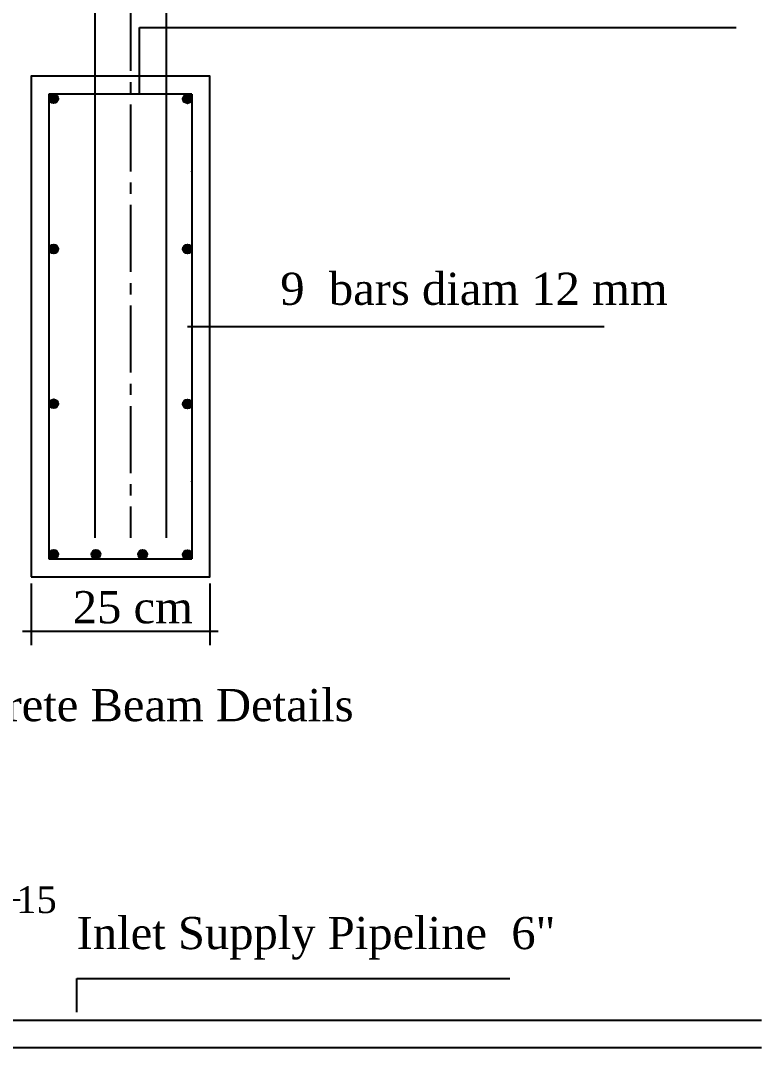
# Model space of a CAD drawing. Header units: centimetres. Extents: x 19229 to 24071, y 10219 to 13664.
# Drawn here: x 23103 to 23518, y 10558 to 11132 of the extents above; entities that cross this region are included whole.
import ezdxf

# ---------------------------------------------------------------- set-up
doc = ezdxf.new("R2010")
doc.units = ezdxf.units.CM
doc.linetypes.add('CENTER2', pattern=[1.125, 0.75, -0.125, 0.125, -0.125])
doc.layers.get('0').update_dxf_attribs({"linetype": 'CONTINUOUS'})
doc.layers.get('DEFPOINTS').update_dxf_attribs({"linetype": 'CONTINUOUS'})
doc.styles.add('style2', font='times.ttf', dxfattribs={"height": 15})
doc.styles.add('style3', font='times.ttf', dxfattribs={"height": 25})
doc.dimstyles.get("Standard").update_dxf_attribs({"dimtxt": 15, "dimasz": 0.18, "dimexe": 0.18, "dimexo": 0.0625, "dimgap": 0.09, "dimtad": 0, "dimtih": 1, "dimtoh": 1, "dimdec": 0, "dimzin": 0, "dimdsep": 46, "dimtxsty": 'style2', "dimcen": 0.09, "dimadec": 0, "dimazin": 0, "dimtfac": 1, "dimtdec": 0, "dimtofl": 0, "dimtmove": 0, "dimatfit": 3, "dimfxl": 1, "dimtolj": 1, "dimtzin": 0, "dimarcsym": 0})

# ---------------------------------------------------------------- blocks, each defined once
blk = doc.blocks.new('*D34')
at = {"color": 0, "lineweight": -2, "transparency": 16777216}
for p, q in [((22962.77, 10647.81), (23072.18, 10647.81)), ((23072, 10632.81), (23072, 10647.63)), ((23072, 10640.22), (23102.74, 10640.22)), ((23102.74, 10640.22), (23102.92, 10640.22)), ((23038.91, 10632.63), (23072.18, 10632.63))]:
    blk.add_line(p, q, dxfattribs=at)
at = {"color": 0, "transparency": 16777216}
for points in [[(23071.97, 10647.63), (23072.03, 10647.63), (23072, 10647.81)], [(23071.97, 10632.81), (23072.03, 10632.81), (23072, 10632.63)]]:
    blk.add_solid(points, dxfattribs=at)
at = {"layer": 'DEFPOINTS', "color": 0, "transparency": 16777216}
for p in [(22962.7, 10647.81), (23072, 10647.81), (23038.85, 10632.63)]:
    blk.add_point(p, dxfattribs=at)
at = {"color": 0, "transparency": 16777216, "insert": (23112.06, 10640.22), "char_height": 15, "attachment_point": 5, "style": 'style2'}
blk.add_mtext('\\A1;15', dxfattribs=at)

msp = doc.modelspace()

# ---------------------------------------------------------------- hatches: boundary and pattern name
h = msp.add_hatch(color=7)
h.dxf.hatch_style = 1
h.paths.add_polyline_path([(23124.12, 11088.22, 1), (23119.12, 11088.22, 1)])
h = msp.add_hatch(color=7)
h.dxf.hatch_style = 1
h.paths.add_polyline_path([(23199.01, 11088.19, 1), (23194.01, 11088.19, 1)])
h = msp.add_hatch(color=7)
h.dxf.hatch_style = 1
h.paths.add_polyline_path([(23124.2, 11004.27, 1), (23119.2, 11004.27, 1)])
h = msp.add_hatch(color=7)
h.dxf.hatch_style = 1
h.paths.add_polyline_path([(23199, 11004.18, 1), (23194, 11004.18, 1)])
h = msp.add_hatch(color=7)
h.dxf.hatch_style = 1
h.paths.add_polyline_path([(23124.2, 10917.64, 1), (23119.2, 10917.64, 1)])
h = msp.add_hatch(color=7)
h.dxf.hatch_style = 1
h.paths.add_polyline_path([(23198.99, 10917.51, 1), (23193.99, 10917.51, 1)])
h = msp.add_hatch(color=7)
h.dxf.hatch_style = 1
h.paths.add_polyline_path([(23124.26, 10833.49, 1), (23119.26, 10833.49, 1)])
h = msp.add_hatch(color=7)
h.dxf.hatch_style = 1
h.paths.add_polyline_path([(23147.78, 10833.49, 1), (23142.78, 10833.49, 1)])
h = msp.add_hatch(color=7)
h.dxf.hatch_style = 1
h.paths.add_polyline_path([(23173.91, 10833.49, 1), (23168.91, 10833.49, 1)])
h = msp.add_hatch(color=7)
h.dxf.hatch_style = 1
h.paths.add_polyline_path([(23198.98, 10833.33, 1), (23193.98, 10833.33, 1)])

# ---------------------------------------------------------------- linework, layer by layer
at = {"color": 7}
for p, q in [((23144.62, 11253.86), (23144.62, 10842.71)), ((23184.62, 11253.86), (23184.62, 10842.71)), ((23169.69, 11090.85), (23169.69, 11128.08)), ((23169.69, 11128.08), (23503.58, 11128.08)), ((23199.06, 11090.85), (23119.06, 11090.85)), ((23119.06, 11090.85), (23119.06, 10830.85)), ((23199.06, 11090.85), (23199.06, 10830.85)), ((23196.48, 10960.85), (23267.23, 10960.85)), ((23267.23, 10960.85), (23429.61, 10960.85)), ((23119.06, 10830.85), (23199.06, 10830.85)), ((23109.06, 10817.06), (23109.06, 10782.55)), ((23209.06, 10817.06), (23209.06, 10782.55)), ((23104.31, 10790.46), (23213.76, 10790.46)), ((23134.65, 10577.38), (23134.65, 10596.24)), ((23134.65, 10596.24), (23376.96, 10596.24)), ((23517.64, 10572.63), (22524.95, 10572.63)), ((22509.95, 10557.63), (23517.64, 10557.63))]:
    msp.add_line(p, q, dxfattribs=at)
at = {"color": 7, "linetype": 'CENTER2', "ltscale": 50}
msp.add_line((23164.62, 11253.86), (23164.62, 10842.71), dxfattribs=at)
at = {"color": 7}
msp.add_lwpolyline([(23109.06, 10820.85), (23209.06, 10820.85), (23209.06, 11100.85), (23109.06, 11100.85)], close=True, dxfattribs=at)
for centre in [(23121.62, 11088.22), (23196.51, 11088.19), (23121.7, 11004.27), (23196.5, 11004.18), (23121.7, 10917.64), (23196.49, 10917.51), (23121.76, 10833.49), (23145.28, 10833.49), (23171.41, 10833.49), (23196.48, 10833.33)]:
    msp.add_circle(centre, 2.5, dxfattribs=at)
for p in [(23199.06, 11047.51), (23199.06, 11004.18), (23199.06, 10960.85), (23199.06, 10917.51), (23199.06, 10874.18)]:
    msp.add_point(p, dxfattribs=at)

# ---------------------------------------------------------------- texts
at = {"color": 7, "style": 'style3'}
for s, p in [('9  bars diam 12 mm', (23248.44, 10972.98)), (' 25 cm', (23125.58, 10794.88)), ('Concrete Beam Details', (23037.34, 10740.12)), ('Inlet Supply Pipeline  6"', (23134.54, 10612.63))]:
    msp.add_text(s, height=18, dxfattribs=at).set_placement(p)

# ---------------------------------------------------------------- dimensions: what is measured, and where the dimension line sits
at = {"color": 7}
dim = msp.add_linear_dim(base=(23072, 10647.81), p1=(23038.85, 10632.63), p2=(22962.7, 10647.81), angle=90, dimstyle='Standard', override={"dimtmove": 1}, dxfattribs=at)
dim.commit()
dim.dimension.update_dxf_attribs({"geometry": '*D34', "text_midpoint": (23103.01, 10640.22)})

doc.saveas('drawing.dxf')
